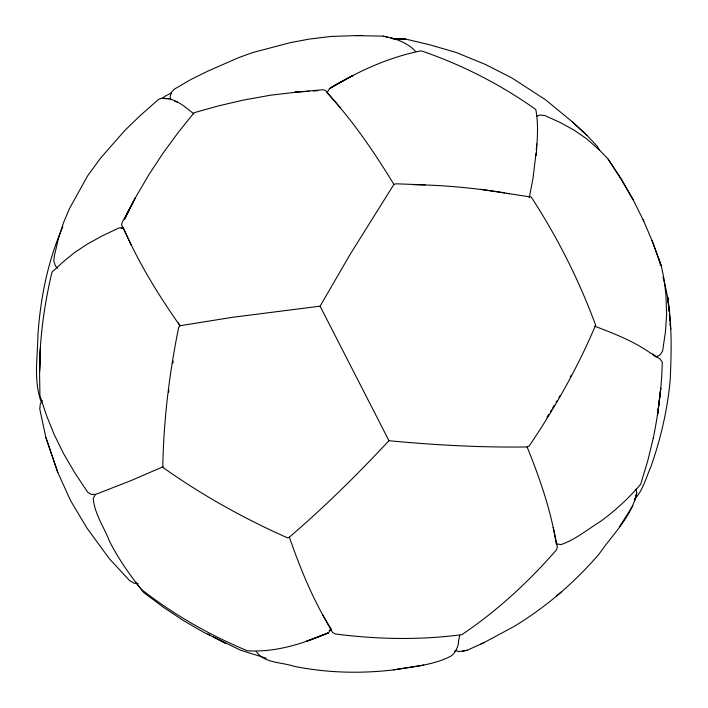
<?xml version="1.0" encoding="UTF-8"?>
<svg xmlns="http://www.w3.org/2000/svg" width="708" height="708" viewBox="0 0 708 708"><rect width="100%" height="100%" fill="white"/><g stroke="black" fill="none" stroke-linecap="round" stroke-linejoin="round"><path stroke-width="1.06" d="M536.053 153.008L533.044 178.097L529.301 197.682M536.283 149.972L536.735 143.919M536.151 155.565C537.248 140.308 538.726 124.608 535.779 109.501L533.151 107.66C499.149 83.774 461.811 64.888 422.561 51.268L420.817 50.879C388.241 57.419 357.726 71.49 329.459 88.668L327.114 92.757C352.752 120.679 374.24 152.096 393.913 184.416L350.044 254.526L320.087 306.183L232.755 317.264L179.974 325.742L178.655 327.45C169.318 373.514 163.548 420.313 162.796 467.333C201.824 495.06 243.791 518.442 287.528 537.859L289.368 537.177C324.45 507.043 357.425 474.519 388.975 440.712C434.871 445.093 480.98 447.606 527.097 446.952L529.08 446.164C554.895 407.95 577.684 367.664 595.632 325.149C579.073 280.191 557.355 237.233 531.248 197.072L480.431 189.275M459.696 635.209L458.324 642.483M168.663 392.205L168.911 390.028M172.832 363.222L173.168 361.089M527.097 446.952C539.77 478.219 550.966 510.362 556.24 543.797L560.993 544.594C575.56 539.585 587.79 529.265 600.8 521.23C615.075 510.725 628.182 498.724 639.766 485.299L640.713 484.166L647.696 460.988L653.351 437.783M653.236 438.376C658.307 413.233 661.715 387.657 662.281 362.009L660.033 359.027L651.749 353.407M458.625 642.581C457.695 647.696 455.297 653.219 450.846 656.157C433.402 665.246 412.941 666.529 393.763 669.874C360.478 673.804 326.654 672.945 293.776 666.237C281.465 662.042 263.995 663.325 256.137 651.351M455.386 650.386L458.757 651.617L467.289 650.227L484.458 642.386L513.291 626.881C545.797 607.411 574.772 582.365 599.419 553.629C612.694 534.257 631.793 516.69 636.749 492.874L636.005 489.086M634.642 500.937L636.749 492.874M62.844 226.666C47.905 260.73 40.533 297.59 37.94 334.601C37.692 357.106 33.188 381.081 41.498 402.648M558.931 397.666L559.966 395.79M570.285 377.001L571.312 375.125M42.312 400.666L40.276 404.171L39.781 409.074L45.896 437.615L57.852 472.581L70.632 500.733L86.978 528.124L109.404 558.771L129.67 580.675L134.016 583.153L138.06 583.534M163.044 466.758L130.971 480.617L95.527 494.441L93.244 498.246C94.332 513.601 104.209 527.407 109.678 541.647C118.466 558.7 129.369 574.533 141.414 589.437C173.69 614.615 209.462 635.085 247.269 650.723C275.235 652.705 302.918 643.652 328.397 632.881L331.211 629.253C313.237 600.579 300.475 569.037 289.368 537.177M546.912 417.322L548.638 414.516M550.364 411.711L551.514 409.835M552.665 407.967L554.391 405.162M556.107 402.356L557.258 400.48M619.314 527.115L632.908 505.53M634.749 499.087C643.068 490.122 645.97 477.838 650.811 466.944C660.759 438.668 667.609 409.321 670.237 379.435C671.688 345.451 672.538 310.21 662.971 277.288M162.415 98.545L164.867 96.323L171.407 92.845M556.515 595.897L561.17 592.145M454.704 651.263L456.58 650.165M656.033 357.133L660.104 354.85L662.626 350.973L665.414 332.149L666.617 314.892L665.927 295.015L664.246 280.164L661.405 266.173L653.077 243.074L643.121 219.666M480.936 643.988L484.458 642.386M121.307 228.427L123.307 227.56C138.237 262.394 158.282 294.758 179.974 325.742L178.328 322.883M329.247 630.12L331.211 629.253M536.46 116.439L539.974 115.041L544.709 115.501L560.63 122.714L574.303 130.263L586.348 138.6L599.065 149.68L607.606 158.433L621.199 179.239L633.12 199.913M462.669 651.254L467.289 650.227M393.913 184.416L396.011 183.806L425.198 184.868M393.763 669.874L423.791 665.113M123.307 227.56L118.776 228.011L101.837 236.1L87.119 244.216L74.402 252.676L63.711 261.394L52.215 271.881L51.365 274.677C44.038 306.502 39.559 339.035 39.595 371.727L40.436 347.876L39.568 371.532L39.913 395.586L46.489 415.392L54.118 434.393L63.508 453.501L74.623 472.563L87.739 492.281L91.217 494.388L95.527 494.441M297.298 92.04L270.35 95.235L242.844 100.191L218.197 105.961L194.116 112.687L178.328 132.334L163.247 152.857L148.892 174.69L135.423 197.674L122.254 222.197L121.626 224.852L131.334 245.234M309.113 91.261L294.776 92.252L322.45 89.774L325.211 90.19L339.929 107.297M313.255 91.005L317.697 90.686M355.876 35.63L383.205 36.143L387.524 37.135M361.947 35.4L330.76 36.453L309.069 39.126L290.262 42.666L252.482 52.613L238.277 57.791L208.294 70.933L191.47 79.19L174.531 89.04L171.504 92.146L170.221 96.43L170.646 99.191M392.338 38.559L405.277 38.967L392.338 38.559L405.277 38.967L429.19 44.648L456.156 52.454L485.201 64.357L511.698 77.818L545.602 99.846L572.374 121.847L586.888 135.343L597.295 146.299L599.605 150.291M413.242 184.682C443.836 185.089 474.36 188.018 504.565 192.859M169.044 98.642L164.336 98.518C175.911 98.35 185.31 107.129 193.868 113.891M166.716 98.589L162.353 98.005L158.592 99.359L140.556 115.28L124.909 130.378L100.465 158.247L87.659 175.805L69.428 208.692L63.428 222.905L58.525 238.286L54.286 256.137L53.835 261.252L55.543 266.075L57.693 268.297M506.716 193.275L508.866 193.691M266.217 658.219L240.729 650.254L204.09 632.536L183.443 620.562L163.575 607.375L143.662 592.463L136.29 583.056M390.648 37.878C399.914 40.099 409.357 44.471 415.764 51.649M383.205 36.143L395.321 38.958M174.513 101.111L177.389 102.094M594.72 326.211C614.234 333.61 634.032 341.318 651.13 353.522M207.931 633.952L209.887 634.987M214.754 637.572L225.48 643.245L213.223 636.784M652.767 354.726L655.219 356.531M586.888 135.343L572.374 121.847M608.216 159.185L621.518 179.505L632.934 199.258L643.767 221.223M322.68 614.907L332.636 632.545L335.353 633.97C377.302 639.395 419.897 640.253 461.881 634.642C497.087 610.942 528.469 582.003 556.32 550.045L557.373 547.187L553.24 527.354M388.975 440.712L320.087 306.183M658.529 258.234L661.405 266.173M652.041 240.658L660.307 263.5L660.325 265.589M45.896 437.615L57.852 472.581M669.113 311.06L667.75 297.183L669.06 311.405M669.423 314.264L669.98 320.565M669.458 315.786L669.963 321.255M670.157 323.441L670.662 328.91L670.149 322.653M660.75 388.338L657.502 415.118L660.75 388.338M135.423 197.674L124.555 219.082L135.423 197.674M333.636 85.898L329.459 88.668L353.026 75.429L333.636 85.898M328.397 632.881L306.599 641.227L328.397 632.881"/></g></svg>
